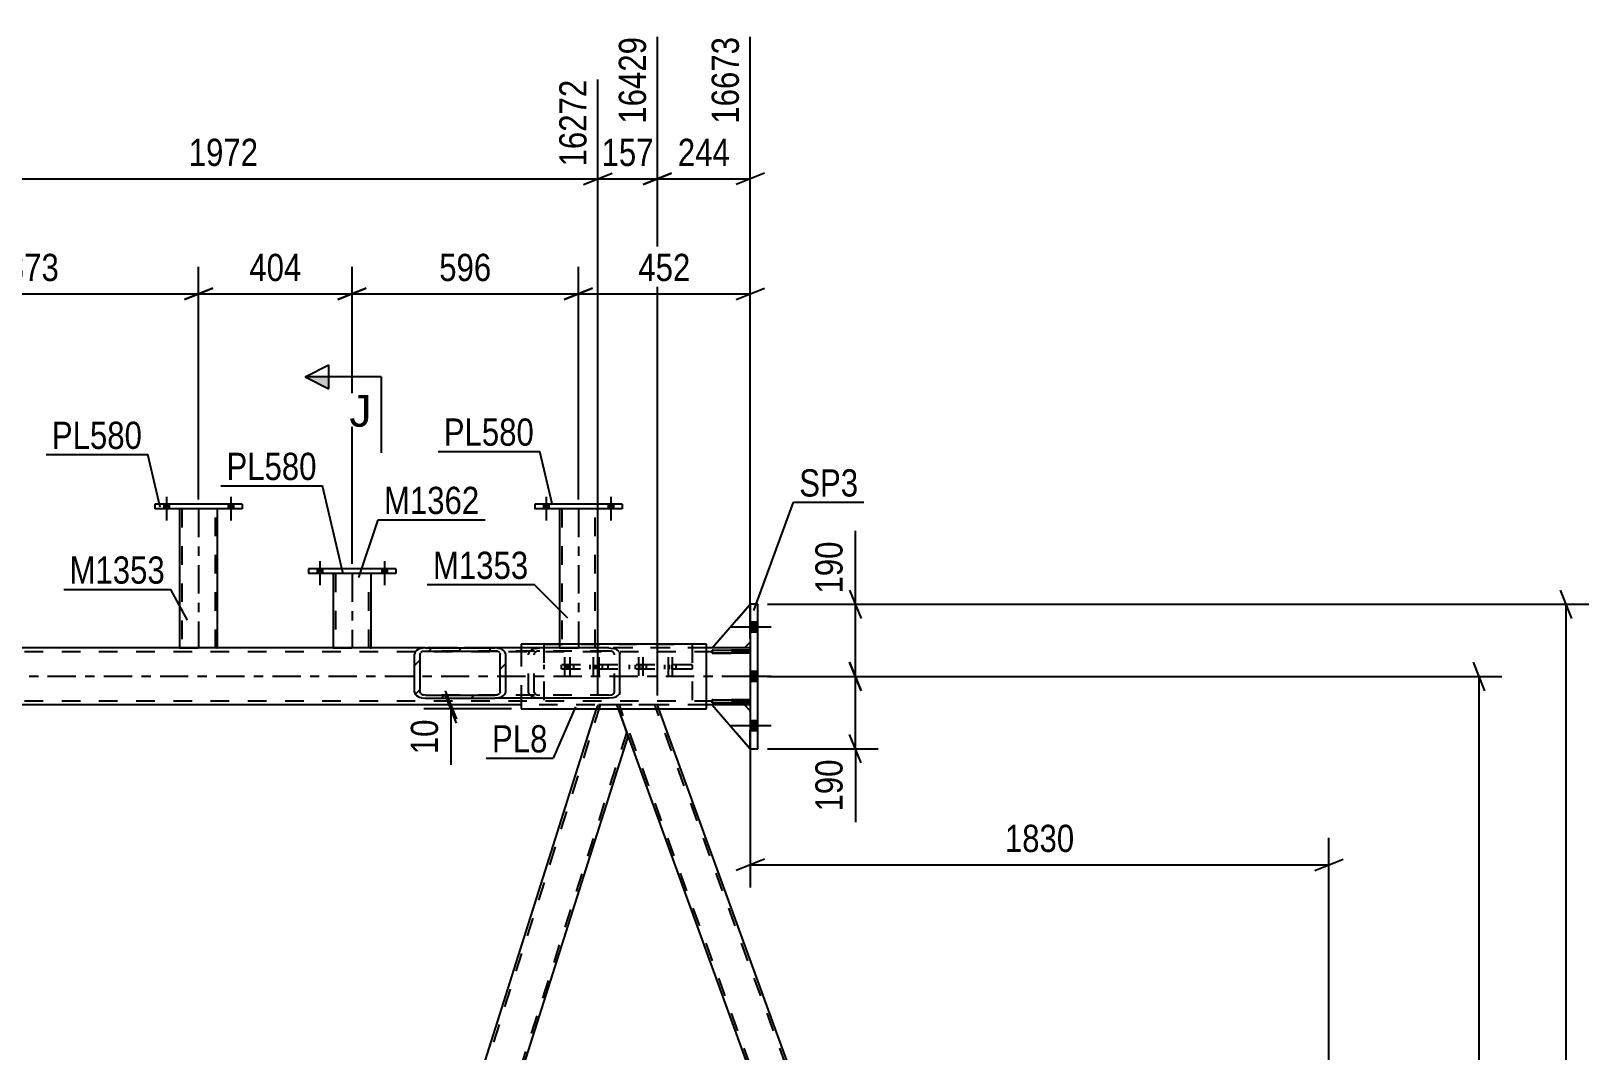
# Model space of a CAD drawing. Header units: millimetres. Extents: x -808 to 381, y -747 to 94.
# Drawn here: x -187.7 to -23.7, y -191.6 to -84.3 of the extents above; entities that cross this region are included whole.
import ezdxf

# ---------------------------------------------------------------- set-up
doc = ezdxf.new("R2010")
doc.units = ezdxf.units.MM
doc.linetypes.add('DXK_LINE_DOT2', pattern=[3.9198, 1.9599, -1.9599])
doc.linetypes.add('DXK_LINE_DOT3', pattern=[5.9187, 2.979, -0.9799, 0.9799, -0.9799])
doc.styles.add('Arial', font='arial.ttf', dxfattribs={"height": 0.2})
doc.styles.add('Arial Narrow', font='ARIALN.TTF', dxfattribs={"height": 0.2})

# ---------------------------------------------------------------- blocks, each defined once
blk = doc.blocks.new('Part-232923327-79864 - 79863')
at = {"color": 7, "linetype": 'DXK_LINE_DOT2'}
for p, q in [((-121.77, -155.19), (-126.03, -155.19)), ((-124.86, -158.39), (-126.03, -155.19)), ((-82.46, -274.19), (-125.77, -155.19)), ((-78.71, -274.19), (-122.03, -155.19)), ((-121.62, -155.59), (-121.77, -155.19)), ((-82.71, -274.19), (-82.86, -273.79)), ((-78.46, -274.19), (-78.6, -273.79)), ((-82.71, -274.19), (-78.46, -274.19))]:
    blk.add_line(p, q, dxfattribs=at)
at = {"color": 2, "linetype": 'Continuous'}
for p, q in [((-78.6, -273.79), (-121.62, -155.59)), ((-82.86, -273.79), (-124.86, -158.39))]:
    blk.add_line(p, q, dxfattribs=at)
blk = doc.blocks.new('Part-232923327-79866 - 79863')
at = {"color": 2, "linetype": 'Continuous'}
for p, q in [((-164.76, -270.98), (-128.17, -155.59)), ((-125.13, -157.65), (-125.88, -155.59)), ((-124.86, -158.39), (-161.45, -273.79)), ((-124.86, -158.39), (-125.13, -157.65)), ((-163.74, -273.79), (-164.76, -270.98))]:
    blk.add_line(p, q, dxfattribs=at)
at = {"color": 7, "linetype": 'DXK_LINE_DOT2'}
for p, q in [((-127.79, -155.19), (-164.62, -271.35)), ((-128.04, -155.19), (-128.17, -155.59)), ((-126.03, -155.19), (-128.04, -155.19)), ((-125.88, -155.59), (-126.03, -155.19)), ((-124.99, -158.02), (-161.83, -274.19)), ((-124.86, -158.39), (-125.08, -157.79)), ((-163.59, -274.19), (-163.74, -273.79)), ((-161.45, -273.79), (-161.58, -274.19)), ((-161.58, -274.19), (-163.59, -274.19))]:
    blk.add_line(p, q, dxfattribs=at)
blk = doc.blocks.new('Part-232923327-79938 - 79863')
at = {"color": 7, "linetype": 'DXK_LINE_DOT2'}
for p, q in [((-112.59, -149.19), (-657, -149.19)), ((-116.6, -149.19), (-146.19, -149.19)), ((-111.99, -149.19), (-111.99, -155.19)), ((-111.99, -149.59), (-743.62, -149.59)), ((-111.99, -154.79), (-743.62, -154.79)), ((-116.6, -155.19), (-136.13, -155.19)), ((-112.59, -155.19), (-115.99, -155.19))]:
    blk.add_line(p, q, dxfattribs=at)
at = {"color": 2, "linetype": 'Continuous'}
for p, q in [((-146.19, -149.19), (-189.65, -149.19)), ((-115.99, -149.19), (-116.6, -149.19)), ((-111.99, -149.19), (-112.59, -149.19)), ((-136.13, -155.19), (-199.72, -155.19)), ((-115.99, -155.19), (-116.6, -155.19)), ((-111.99, -155.19), (-112.59, -155.19))]:
    blk.add_line(p, q, dxfattribs=at)
at = {"color": 7, "linetype": 'DXK_LINE_DOT3'}
blk.add_line((-111.99, -152.19), (-743.62, -152.19), dxfattribs=at)
blk = doc.blocks.new('Part-232923327-79867 - 79863')
at = {"color": 7, "linetype": 'DXK_LINE_DOT2'}
for p, q in [((-206.9, -155.19), (-211.16, -155.19)), ((-209.99, -158.39), (-211.16, -155.19)), ((-167.59, -274.19), (-210.91, -155.19)), ((-163.85, -274.19), (-207.16, -155.19)), ((-206.76, -155.59), (-206.9, -155.19)), ((-163.59, -274.19), (-164.76, -270.98)), ((-167.85, -274.19), (-167.99, -273.79)), ((-167.85, -274.19), (-163.59, -274.19))]:
    blk.add_line(p, q, dxfattribs=at)
at = {"color": 2, "linetype": 'Continuous'}
for p, q in [((-164.76, -270.98), (-206.76, -155.59)), ((-167.99, -273.79), (-209.99, -158.39))]:
    blk.add_line(p, q, dxfattribs=at)
blk = doc.blocks.new('Part-232923327-79872 - 79863')
at = {"linetype": 'Continuous'}
h = blk.add_hatch(dxfattribs=at)
h.set_pattern_fill('', scale=0.7, style=0, pattern_type=0)
h.set_pattern_definition([(45, (-147.2686, -154.072), (-1.57154, 1.57154), [])])
h.paths.add_polyline_path([(-147.36, -153.83), (-147.27, -154.07), (-147.02, -154.28), (-146.64, -154.42), (-146.19, -154.47), (-138.91, -154.47), (-138.47, -154.42), (-138.09, -154.28), (-137.84, -154.07), (-137.75, -153.83), (-137.75, -149.83), (-137.84, -149.58), (-138.09, -149.37), (-138.47, -149.24), (-138.91, -149.19), (-146.19, -149.19), (-146.64, -149.24), (-147.02, -149.37), (-147.27, -149.58), (-147.36, -149.83)])
h.paths.add_polyline_path([(-146.73, -149.7), (-146.6, -149.6), (-146.42, -149.53), (-146.19, -149.51), (-138.91, -149.51), (-138.69, -149.53), (-138.5, -149.6), (-138.38, -149.7), (-138.33, -149.83), (-138.33, -153.83), (-138.38, -153.95), (-138.5, -154.05), (-138.69, -154.12), (-138.91, -154.15), (-146.19, -154.15), (-146.42, -154.12), (-146.6, -154.05), (-146.73, -153.95), (-146.77, -153.83), (-146.77, -149.83)])
at = {"color": 2, "linetype": 'Continuous'}
for p, q in [((-146.19, -149.19), (-146.64, -149.24)), ((-146.19, -149.19), (-138.91, -149.19)), ((-126.88, -149.19), (-138.91, -149.19)), ((-138.47, -149.24), (-138.91, -149.19)), ((-126.88, -149.19), (-126.44, -149.24)), ((-147.27, -149.58), (-147.36, -149.83)), ((-147.36, -153.83), (-147.36, -149.83)), ((-146.77, -149.83), (-146.73, -149.7)), ((-146.77, -153.83), (-146.77, -149.83)), ((-146.42, -149.53), (-146.19, -149.51)), ((-146.19, -149.51), (-138.91, -149.51)), ((-138.91, -149.51), (-138.69, -149.53)), ((-138.38, -149.7), (-138.33, -149.83)), ((-138.33, -153.83), (-138.33, -149.83)), ((-137.75, -149.83), (-137.84, -149.58)), ((-137.75, -153.83), (-137.75, -149.83)), ((-125.81, -149.58), (-125.72, -149.83)), ((-125.72, -153.83), (-125.72, -149.83)), ((-147.36, -153.83), (-147.27, -154.07)), ((-146.73, -153.95), (-146.77, -153.83)), ((-146.19, -154.15), (-146.42, -154.12)), ((-146.19, -154.15), (-138.91, -154.15)), ((-138.69, -154.12), (-138.91, -154.15)), ((-138.33, -153.83), (-138.38, -153.95)), ((-137.84, -154.07), (-137.75, -153.83)), ((-125.72, -153.83), (-125.81, -154.07)), ((-146.64, -154.42), (-146.19, -154.47)), ((-146.19, -154.47), (-138.91, -154.47)), ((-138.91, -154.47), (-138.47, -154.42)), ((-126.88, -154.47), (-138.91, -154.47)), ((-126.44, -154.42), (-126.88, -154.47))]:
    blk.add_line(p, q, dxfattribs=at)
at = {"color": 7, "linetype": 'DXK_LINE_DOT2'}
for p, q in [((-138.91, -149.19), (-146.19, -149.19)), ((-134.61, -149.24), (-134.16, -149.19)), ((-126.88, -149.51), (-146.19, -149.51)), ((-135.33, -149.83), (-135.24, -149.58)), ((-135.33, -153.83), (-135.33, -149.83)), ((-134.7, -149.7), (-134.74, -149.83)), ((-134.74, -153.83), (-134.74, -149.83)), ((-134.16, -149.51), (-134.39, -149.53)), ((-126.66, -149.53), (-126.88, -149.51)), ((-126.3, -149.83), (-126.35, -149.7)), ((-126.3, -153.83), (-126.3, -149.83)), ((-126.88, -154.15), (-146.19, -154.15)), ((-135.24, -154.07), (-135.33, -153.83)), ((-134.74, -153.83), (-134.7, -153.95)), ((-134.39, -154.12), (-134.16, -154.15)), ((-126.88, -154.15), (-126.66, -154.12)), ((-126.35, -153.95), (-126.3, -153.83)), ((-146.19, -154.47), (-138.91, -154.47)), ((-134.16, -154.47), (-134.61, -154.42))]:
    blk.add_line(p, q, dxfattribs=at)
at = {"color": 2, "linetype": 'Continuous'}
for centre, radius, start, end in [((-146.46, -150.31), 1.09, 99.5182, 138.0637), ((-138.65, -150.31), 1.09, 41.9363, 80.4818), ((-126.62, -150.31), 1.09, 41.9363, 80.4819), ((-146.33, -150.07), 0.545, 99.5182, 138.0637), ((-138.78, -150.07), 0.545, 41.9363, 80.4818), ((-146.46, -153.34), 1.09, 221.9363, 260.4818), ((-146.33, -153.59), 0.545, 221.9363, 260.4818), ((-138.78, -153.59), 0.545, 279.5182, 318.0637), ((-138.65, -153.34), 1.09, 279.5182, 318.0637), ((-126.62, -153.34), 1.09, 279.5182, 318.0637)]:
    blk.add_arc(centre, radius, start, end, dxfattribs=at)
at = {"color": 7, "linetype": 'DXK_LINE_DOT2'}
for centre, radius, start, end in [((-134.43, -150.31), 1.09, 99.5182, 138.0637), ((-134.3, -150.07), 0.545, 99.5182, 138.0637), ((-126.75, -150.07), 0.545, 41.9363, 80.4819), ((-134.43, -153.34), 1.09, 221.9363, 260.4819), ((-134.3, -153.59), 0.545, 221.9363, 260.4819), ((-126.75, -153.59), 0.545, 279.5182, 318.0637)]:
    blk.add_arc(centre, radius, start, end, dxfattribs=at)
blk = doc.blocks.new('Part-232923327-142893 - 79863')
at = {"color": 2, "linetype": 'Continuous'}
for p, q in [((-125.49, -134.07), (-134.69, -134.07)), ((-134.69, -134.07), (-134.69, -134.55)), ((-125.49, -134.07), (-125.49, -134.55)), ((-125.49, -134.55), (-134.69, -134.55))]:
    blk.add_line(p, q, dxfattribs=at)
blk = doc.blocks.new('Part-232923327-142892 - 79863')
at = {"color": 2, "linetype": 'Continuous'}
for p, q in [((-132.09, -134.55), (-132.09, -148.79)), ((-128.09, -134.55), (-128.09, -148.79))]:
    blk.add_line(p, q, dxfattribs=at)
at = {"color": 7, "linetype": 'DXK_LINE_DOT2'}
for p, q in [((-128.09, -134.55), (-132.09, -134.55)), ((-131.85, -134.55), (-131.85, -149.19)), ((-128.33, -149.19), (-128.33, -134.55)), ((-132.09, -148.79), (-132.09, -149.19)), ((-132.09, -149.19), (-128.09, -149.19)), ((-128.09, -148.79), (-128.09, -149.19))]:
    blk.add_line(p, q, dxfattribs=at)
at = {"color": 7, "linetype": 'DXK_LINE_DOT3'}
blk.add_line((-130.09, -134.55), (-130.09, -149.19), dxfattribs=at)
blk = doc.blocks.new('Part-232923327-79939 - 79863')
at = {"color": 2, "linetype": 'Continuous'}
for p, q in [((-111.19, -144.59), (-111.99, -144.59)), ((-111.99, -144.59), (-111.99, -159.79)), ((-111.19, -159.79), (-111.19, -144.59)), ((-111.99, -159.79), (-111.19, -159.79))]:
    blk.add_line(p, q, dxfattribs=at)
blk = doc.blocks.new('Part-232923327-79957 - 79863')
at = {"color": 2, "linetype": 'Continuous'}
for p, q in [((-136.13, -148.79), (-136.13, -149.19)), ((-116.6, -148.79), (-136.13, -148.79)), ((-116.6, -155.59), (-116.6, -148.79)), ((-136.13, -154.47), (-136.13, -155.59)), ((-136.13, -155.59), (-116.6, -155.59))]:
    blk.add_line(p, q, dxfattribs=at)
at = {"color": 7, "linetype": 'DXK_LINE_DOT2'}
blk.add_line((-136.13, -149.19), (-136.13, -154.47), dxfattribs=at)
blk = doc.blocks.new('Part-232923327-142888 - 79863')
at = {"color": 2, "linetype": 'Continuous'}
for p, q in [((-172.09, -134.55), (-172.09, -149.19)), ((-168.09, -149.19), (-168.09, -134.55))]:
    blk.add_line(p, q, dxfattribs=at)
at = {"color": 7, "linetype": 'DXK_LINE_DOT2'}
for p, q in [((-168.09, -134.55), (-172.09, -134.55)), ((-171.85, -134.55), (-171.85, -149.19)), ((-168.33, -149.19), (-168.33, -134.55)), ((-172.09, -149.19), (-172.09, -149.19)), ((-172.09, -149.19), (-168.09, -149.19)), ((-168.09, -149.19), (-168.09, -149.19)), ((-168.09, -149.19), (-168.09, -149.19))]:
    blk.add_line(p, q, dxfattribs=at)
at = {"color": 7, "linetype": 'DXK_LINE_DOT3'}
blk.add_line((-170.09, -134.55), (-170.09, -149.19), dxfattribs=at)
blk = doc.blocks.new('Part-232923327-79989 - 79863')
at = {"color": 7, "linetype": 'DXK_LINE_DOT2'}
for p, q in [((-133.72, -148.79), (-133.72, -155.59)), ((-133.72, -148.79), (-118.11, -148.79)), ((-118.11, -148.79), (-118.11, -155.59)), ((-133.72, -155.59), (-118.11, -155.59))]:
    blk.add_line(p, q, dxfattribs=at)
blk = doc.blocks.new('Part-232923327-142912 - 79863')
at = {"color": 2, "linetype": 'Continuous'}
for p, q in [((-149.33, -140.87), (-158.53, -140.87)), ((-158.53, -140.87), (-158.53, -141.35)), ((-149.33, -140.87), (-149.33, -141.35)), ((-149.33, -141.35), (-158.53, -141.35))]:
    blk.add_line(p, q, dxfattribs=at)
blk = doc.blocks.new('Part-232923327-80069 - 79863')
at = {"color": 7, "linetype": 'DXK_LINE_DOT2'}
for p, q in [((-111.99, -149.43), (-115.99, -149.43)), ((-115.99, -149.43), (-115.99, -149.75)), ((-115.99, -149.75), (-111.99, -149.75)), ((-112.59, -149.43), (-112.59, -149.75)), ((-111.99, -149.75), (-111.99, -149.43))]:
    blk.add_line(p, q, dxfattribs=at)
blk = doc.blocks.new('Part-232923327-80070 - 79863')
at = {"color": 7, "linetype": 'DXK_LINE_DOT2'}
for p, q in [((-111.99, -154.63), (-115.99, -154.63)), ((-115.99, -154.63), (-115.99, -154.95)), ((-115.99, -154.95), (-111.99, -154.95)), ((-112.59, -154.63), (-112.59, -154.95)), ((-111.99, -154.95), (-111.99, -154.63))]:
    blk.add_line(p, q, dxfattribs=at)
blk = doc.blocks.new('Part-232923327-80071 - 79863')
at = {"color": 2, "linetype": 'Continuous'}
for p, q in [((-115.99, -149.75), (-115.99, -149.43)), ((-115.99, -149.43), (-111.99, -149.43)), ((-111.99, -149.75), (-115.99, -149.75)), ((-111.99, -149.43), (-111.99, -149.75))]:
    blk.add_line(p, q, dxfattribs=at)
at = {"color": 7, "linetype": 'DXK_LINE_DOT2'}
blk.add_line((-112.59, -149.75), (-112.59, -149.43), dxfattribs=at)
blk = doc.blocks.new('Part-232923327-80072 - 79863')
at = {"color": 2, "linetype": 'Continuous'}
for p, q in [((-115.99, -154.95), (-115.99, -154.63)), ((-115.99, -154.63), (-111.99, -154.63)), ((-111.99, -154.95), (-115.99, -154.95)), ((-111.99, -154.63), (-111.99, -154.95))]:
    blk.add_line(p, q, dxfattribs=at)
at = {"color": 7, "linetype": 'DXK_LINE_DOT2'}
blk.add_line((-112.59, -154.95), (-112.59, -154.63), dxfattribs=at)
blk = doc.blocks.new('Part-232923327-80073 - 79863')
at = {"color": 7, "linetype": 'DXK_LINE_DOT2'}
for p, q in [((-115.99, -149.19), (-111.99, -144.59)), ((-111.99, -144.59), (-111.99, -148.59)), ((-112.59, -149.19), (-115.99, -149.19)), ((-111.99, -148.59), (-112.59, -149.19))]:
    blk.add_line(p, q, dxfattribs=at)
blk = doc.blocks.new('Part-232923327-80074 - 79863')
at = {"color": 2, "linetype": 'Continuous'}
for p, q in [((-115.99, -149.19), (-111.99, -144.59)), ((-112.59, -149.19), (-115.99, -149.19)), ((-111.99, -148.59), (-112.59, -149.19))]:
    blk.add_line(p, q, dxfattribs=at)
at = {"color": 7, "linetype": 'DXK_LINE_DOT2'}
blk.add_line((-111.99, -144.59), (-111.99, -148.59), dxfattribs=at)
blk = doc.blocks.new('Part-232923327-80075 - 79863')
at = {"color": 7, "linetype": 'DXK_LINE_DOT2'}
for p, q in [((-112.59, -155.19), (-115.99, -155.19)), ((-115.99, -155.19), (-111.99, -159.79)), ((-111.99, -155.79), (-112.59, -155.19)), ((-111.99, -159.79), (-111.99, -155.79))]:
    blk.add_line(p, q, dxfattribs=at)
blk = doc.blocks.new('Part-232923327-80076 - 79863')
at = {"color": 2, "linetype": 'Continuous'}
for p, q in [((-112.59, -155.19), (-115.99, -155.19)), ((-115.99, -155.19), (-111.99, -159.79)), ((-111.99, -155.79), (-112.59, -155.19))]:
    blk.add_line(p, q, dxfattribs=at)
at = {"color": 7, "linetype": 'DXK_LINE_DOT2'}
blk.add_line((-111.99, -159.79), (-111.99, -155.79), dxfattribs=at)
blk = doc.blocks.new('Part-232923327-80093 - 79863')
at = {"color": 7, "linetype": 'DXK_LINE_DOT2'}
for p, q in [((-118.11, -150.95), (-133.72, -150.95)), ((-133.72, -150.95), (-133.72, -151.43)), ((-118.11, -151.43), (-133.72, -151.43)), ((-126.99, -150.95), (-126.99, -151.43)), ((-124.7, -151.43), (-124.7, -150.95)), ((-118.11, -150.95), (-118.11, -151.43))]:
    blk.add_line(p, q, dxfattribs=at)
blk = doc.blocks.new('Bolt-232923327-80099 - 79863')
at = {"linetype": 'Continuous'}
for points in [[(-111.19, -147.51), (-111.19, -146.47), (-111.99, -146.47), (-111.99, -147.51)], [(-111.19, -147.51), (-111.19, -146.47), (-111.99, -146.47), (-111.99, -147.51)], [(-111.19, -147.51), (-111.19, -146.47), (-111.99, -146.47), (-111.99, -147.51)], [(-111.19, -152.71), (-111.19, -151.67), (-111.99, -151.67), (-111.99, -152.71)], [(-111.19, -152.71), (-111.19, -151.67), (-111.99, -151.67), (-111.99, -152.71)], [(-111.19, -157.91), (-111.19, -156.87), (-111.99, -156.87), (-111.99, -157.91)], [(-111.19, -157.91), (-111.19, -156.87), (-111.99, -156.87), (-111.99, -157.91)], [(-111.19, -157.91), (-111.19, -156.87), (-111.99, -156.87), (-111.99, -157.91)]]:
    blk.add_hatch(color=1, dxfattribs=at).paths.add_polyline_path(points)
at = {"color": 1, "linetype": 'Continuous'}
for p, q in [((-109.79, -146.99), (-113.99, -146.99)), ((-109.79, -146.99), (-113.99, -146.99)), ((-109.79, -146.99), (-113.99, -146.99)), ((-111.19, -146.47), (-111.99, -146.47)), ((-111.19, -146.47), (-111.99, -146.47)), ((-111.19, -146.47), (-111.99, -146.47)), ((-111.19, -147.51), (-111.99, -147.51)), ((-111.19, -147.51), (-111.99, -147.51)), ((-111.19, -147.51), (-111.99, -147.51)), ((-109.79, -152.19), (-113.99, -152.19)), ((-109.79, -152.19), (-113.99, -152.19)), ((-111.19, -151.67), (-111.99, -151.67)), ((-111.19, -151.67), (-111.99, -151.67)), ((-111.19, -152.71), (-111.99, -152.71)), ((-111.19, -152.71), (-111.99, -152.71)), ((-109.79, -157.39), (-113.99, -157.39)), ((-109.79, -157.39), (-113.99, -157.39)), ((-109.79, -157.39), (-113.99, -157.39)), ((-111.19, -156.87), (-111.99, -156.87)), ((-111.19, -156.87), (-111.99, -156.87)), ((-111.19, -156.87), (-111.99, -156.87)), ((-111.19, -157.91), (-111.99, -157.91)), ((-111.19, -157.91), (-111.99, -157.91)), ((-111.19, -157.91), (-111.99, -157.91))]:
    blk.add_line(p, q, dxfattribs=at)
blk = doc.blocks.new('Bolt-232923327-80106 - 79863')
at = {"color": 1, "linetype": 'DXK_LINE_DOT2'}
for p, q in [((-123.75, -150.15), (-123.75, -153.15)), ((-123.3, -150.15), (-123.3, -153.15)), ((-120.65, -150.15), (-120.65, -153.15)), ((-120.2, -150.15), (-120.2, -153.15)), ((-124.11, -150.95), (-124.11, -151.43)), ((-123.66, -150.95), (-123.66, -151.43)), ((-123.39, -150.95), (-123.39, -151.43)), ((-122.94, -150.95), (-122.94, -151.43)), ((-121.01, -150.95), (-121.01, -151.43)), ((-120.56, -150.95), (-120.56, -151.43)), ((-120.29, -150.95), (-120.29, -151.43)), ((-119.84, -150.95), (-119.84, -151.43))]:
    blk.add_line(p, q, dxfattribs=at)
blk = doc.blocks.new('Bolt-232923327-80107 - 79863')
at = {"color": 1, "linetype": 'DXK_LINE_DOT2'}
for p, q in [((-131.56, -150.15), (-131.56, -153.15)), ((-130.98, -150.15), (-130.98, -153.15)), ((-128.53, -150.15), (-128.53, -153.15)), ((-127.95, -150.15), (-127.95, -153.15)), ((-131.92, -150.95), (-131.92, -151.43)), ((-131.34, -150.95), (-131.34, -151.43)), ((-131.2, -150.95), (-131.2, -151.43)), ((-130.62, -150.95), (-130.62, -151.43)), ((-128.89, -150.95), (-128.89, -151.43)), ((-128.31, -150.95), (-128.31, -151.43)), ((-128.17, -150.95), (-128.17, -151.43)), ((-127.59, -150.95), (-127.59, -151.43))]:
    blk.add_line(p, q, dxfattribs=at)
blk = doc.blocks.new('Part-232923327-142889 - 79863')
at = {"color": 2, "linetype": 'Continuous'}
for p, q in [((-165.49, -134.07), (-174.69, -134.07)), ((-174.69, -134.07), (-174.69, -134.55)), ((-165.49, -134.07), (-165.49, -134.55)), ((-165.49, -134.55), (-174.69, -134.55))]:
    blk.add_line(p, q, dxfattribs=at)
blk = doc.blocks.new('Part-232923327-142911 - 79863')
at = {"color": 2, "linetype": 'Continuous'}
for p, q in [((-155.93, -141.35), (-155.93, -149.19)), ((-151.93, -149.19), (-151.93, -141.35))]:
    blk.add_line(p, q, dxfattribs=at)
at = {"color": 7, "linetype": 'DXK_LINE_DOT2'}
for p, q in [((-151.93, -141.35), (-155.93, -141.35)), ((-155.69, -141.35), (-155.69, -149.19)), ((-152.17, -149.19), (-152.17, -141.35)), ((-155.93, -149.19), (-155.93, -149.19)), ((-155.93, -149.19), (-151.93, -149.19)), ((-151.93, -149.19), (-151.93, -149.19)), ((-151.93, -149.19), (-151.93, -149.19))]:
    blk.add_line(p, q, dxfattribs=at)
at = {"color": 7, "linetype": 'DXK_LINE_DOT3'}
blk.add_line((-153.93, -141.35), (-153.93, -149.19), dxfattribs=at)
blk = doc.blocks.new('Bolt-232923327-142950 - 79863')
at = {"linetype": 'Continuous'}
for points in [[(-173.21, -134.07), (-173.77, -134.07), (-173.77, -134.55), (-173.21, -134.55)], [(-173.21, -134.07), (-173.77, -134.07), (-173.77, -134.55), (-173.21, -134.55)], [(-166.41, -134.07), (-166.97, -134.07), (-166.97, -134.55), (-166.41, -134.55)], [(-166.41, -134.07), (-166.97, -134.07), (-166.97, -134.55), (-166.41, -134.55)]]:
    blk.add_hatch(color=1, dxfattribs=at).paths.add_polyline_path(points)
at = {"color": 1, "linetype": 'Continuous'}
for p, q in [((-173.77, -134.07), (-173.77, -134.55)), ((-173.77, -134.07), (-173.77, -134.55)), ((-173.49, -133.27), (-173.49, -135.79)), ((-173.49, -133.27), (-173.49, -135.79)), ((-173.21, -134.07), (-173.21, -134.55)), ((-173.21, -134.07), (-173.21, -134.55)), ((-166.97, -134.07), (-166.97, -134.55)), ((-166.97, -134.07), (-166.97, -134.55)), ((-166.69, -133.27), (-166.69, -135.79)), ((-166.69, -133.27), (-166.69, -135.79)), ((-166.41, -134.07), (-166.41, -134.55)), ((-166.41, -134.07), (-166.41, -134.55))]:
    blk.add_line(p, q, dxfattribs=at)
blk = doc.blocks.new('Bolt-232923327-142952 - 79863')
at = {"linetype": 'Continuous'}
for points in [[(-133.21, -134.07), (-133.77, -134.07), (-133.77, -134.55), (-133.21, -134.55)], [(-133.21, -134.07), (-133.77, -134.07), (-133.77, -134.55), (-133.21, -134.55)], [(-126.41, -134.07), (-126.97, -134.07), (-126.97, -134.55), (-126.41, -134.55)], [(-126.41, -134.07), (-126.97, -134.07), (-126.97, -134.55), (-126.41, -134.55)]]:
    blk.add_hatch(color=1, dxfattribs=at).paths.add_polyline_path(points)
at = {"color": 1, "linetype": 'Continuous'}
for p, q in [((-133.77, -134.07), (-133.77, -134.55)), ((-133.77, -134.07), (-133.77, -134.55)), ((-133.49, -133.27), (-133.49, -135.79)), ((-133.49, -133.27), (-133.49, -135.79)), ((-133.21, -134.07), (-133.21, -134.55)), ((-133.21, -134.07), (-133.21, -134.55)), ((-126.97, -134.07), (-126.97, -134.55)), ((-126.97, -134.07), (-126.97, -134.55)), ((-126.69, -133.27), (-126.69, -135.79)), ((-126.69, -133.27), (-126.69, -135.79)), ((-126.41, -134.07), (-126.41, -134.55)), ((-126.41, -134.07), (-126.41, -134.55))]:
    blk.add_line(p, q, dxfattribs=at)
blk = doc.blocks.new('Bolt-232923327-142960 - 79863')
at = {"linetype": 'Continuous'}
for points in [[(-157.05, -140.87), (-157.61, -140.87), (-157.61, -141.35), (-157.05, -141.35)], [(-157.05, -140.87), (-157.61, -140.87), (-157.61, -141.35), (-157.05, -141.35)], [(-150.25, -140.87), (-150.81, -140.87), (-150.81, -141.35), (-150.25, -141.35)], [(-150.25, -140.87), (-150.81, -140.87), (-150.81, -141.35), (-150.25, -141.35)]]:
    blk.add_hatch(color=1, dxfattribs=at).paths.add_polyline_path(points)
at = {"color": 1, "linetype": 'Continuous'}
for p, q in [((-157.61, -140.87), (-157.61, -141.35)), ((-157.61, -140.87), (-157.61, -141.35)), ((-157.33, -140.07), (-157.33, -142.59)), ((-157.33, -140.07), (-157.33, -142.59)), ((-157.05, -140.87), (-157.05, -141.35)), ((-157.05, -140.87), (-157.05, -141.35)), ((-150.81, -140.87), (-150.81, -141.35)), ((-150.81, -140.87), (-150.81, -141.35)), ((-150.53, -140.07), (-150.53, -142.59)), ((-150.53, -140.07), (-150.53, -142.59)), ((-150.25, -140.87), (-150.25, -141.35)), ((-150.25, -140.87), (-150.25, -141.35))]:
    blk.add_line(p, q, dxfattribs=at)
blk = doc.blocks.new('StraightDimension-232923327-123355 - 79863')
at = {"color": 7, "linetype": 'Continuous'}
for p, q in [((-121.77, -154.19), (-121.77, -84.87)), ((-128.04, -154.19), (-128.04, -89.37)), ((-129.54, -100.41), (-126.54, -99.21)), ((-128.04, -99.81), (-121.77, -99.81)), ((-120.27, -99.21), (-123.27, -100.41))]:
    blk.add_line(p, q, dxfattribs=at)
at = {"color": 0}
blk.add_wipeout([(-121.56, -99.06), (-121.56, -94.86), (-128.25, -94.86), (-128.25, -99.06)], dxfattribs=at)
at = {"color": 3, "style": 'Arial Narrow'}
blk.add_text('157', height=2.863, dxfattribs=at).set_placement((-127.65, -98.46))
at = {"color": 0, "linetype": 'Continuous'}
blk.add_wipeout([(-122.37, -84.27), (-126.57, -84.27), (-126.57, -94.61), (-122.37, -94.61)], dxfattribs=at)
at = {"color": 3, "linetype": 'Continuous', "style": 'Arial Narrow'}
blk.add_text('16429', height=2.863, rotation=90.0002, dxfattribs=at).set_placement((-122.97, -94.01))
blk = doc.blocks.new('StraightDimension-232923327-96474 - 79863')
at = {"color": 7, "linetype": 'Continuous'}
for p, q in [((-25.46, -146.09), (-26.66, -143.09)), ((-110.19, -144.59), (-23.66, -144.59)), ((-26.06, -284.79), (-26.06, -144.59)), ((-26.66, -283.29), (-25.46, -286.29)), ((-49.24, -284.79), (-23.66, -284.79))]:
    blk.add_line(p, q, dxfattribs=at)
at = {"color": 0}
blk.add_wipeout([(-26.81, -210.43), (-31.01, -210.43), (-31.01, -218.94), (-26.81, -218.94)], dxfattribs=at)
at = {"color": 3, "style": 'Arial Narrow'}
blk.add_text('3505', height=2.863, rotation=90.0002, dxfattribs=at).set_placement((-27.41, -218.34))
blk = doc.blocks.new('StraightDimension-232923327-124321 - 79863')
at = {"color": 7, "linetype": 'Continuous'}
for p, q in [((-101.52, -150.69), (-100.32, -153.69)), ((-110.19, -152.19), (-98.52, -152.19)), ((-100.92, -159.79), (-100.92, -152.19)), ((-100.32, -161.29), (-101.52, -158.29)), ((-110.19, -159.79), (-98.52, -159.79))]:
    blk.add_line(p, q, dxfattribs=at)
at = {"color": 0}
blk.add_wipeout([(-101.68, -160.31), (-105.88, -160.31), (-105.88, -167), (-101.68, -167)], dxfattribs=at)
at = {"color": 7, "linetype": 'Continuous'}
blk.add_line((-100.92, -159.79), (-100.92, -167.52), dxfattribs=at)
blk.add_line((-100.92, -159.79), (-100.92, -167.52), dxfattribs=at)
at = {"color": 3, "style": 'Arial Narrow'}
blk.add_text('190', height=2.863, rotation=90.0002, dxfattribs=at).set_placement((-102.27, -166.4))
blk = doc.blocks.new('StraightDimension-232923327-156592 - 79863')
at = {"color": 7, "linetype": 'Continuous'}
for p, q in [((-170.09, -133.55), (-170.09, -109.07)), ((-153.93, -140.35), (-153.93, -109.07)), ((-168.59, -111.32), (-171.59, -112.52)), ((-155.43, -112.52), (-152.43, -111.32)), ((-170.09, -111.92), (-153.93, -111.92))]:
    blk.add_line(p, q, dxfattribs=at)
at = {"color": 0}
blk.add_wipeout([(-158.66, -111.17), (-158.66, -106.97), (-165.35, -106.97), (-165.35, -111.17)], dxfattribs=at)
at = {"color": 3, "style": 'Arial Narrow'}
blk.add_text('404', height=2.863, dxfattribs=at).set_placement((-164.75, -110.57))
blk = doc.blocks.new('StraightDimension-232923327-96468 - 79863')
at = {"color": 7, "linetype": 'Continuous'}
for p, q in [((-34.63, -153.69), (-35.83, -150.69)), ((-110.19, -152.19), (-32.83, -152.19)), ((-35.23, -277.19), (-35.23, -152.19)), ((-49.24, -277.19), (-32.83, -277.19)), ((-35.83, -275.69), (-34.63, -278.69))]:
    blk.add_line(p, q, dxfattribs=at)
at = {"color": 0}
blk.add_wipeout([(-35.98, -210.43), (-40.18, -210.43), (-40.18, -218.94), (-35.98, -218.94)], dxfattribs=at)
at = {"color": 3, "style": 'Arial Narrow'}
blk.add_text('3125', height=2.863, rotation=90.0002, dxfattribs=at).set_placement((-36.58, -218.34))
blk = doc.blocks.new('StraightDimension-232923327-156591 - 79863')
at = {"color": 7, "linetype": 'Continuous'}
for p, q in [((-153.93, -140.35), (-153.93, -109.07)), ((-130.09, -133.55), (-130.09, -109.07)), ((-152.43, -111.32), (-155.43, -112.52)), ((-131.59, -112.52), (-128.59, -111.32)), ((-153.93, -111.92), (-130.09, -111.92))]:
    blk.add_line(p, q, dxfattribs=at)
at = {"color": 0}
blk.add_wipeout([(-138.66, -111.17), (-138.66, -106.97), (-145.35, -106.97), (-145.35, -111.17)], dxfattribs=at)
at = {"color": 3, "style": 'Arial Narrow'}
blk.add_text('596', height=2.863, dxfattribs=at).set_placement((-144.75, -110.57))
blk = doc.blocks.new('StraightDimension-232923327-123354 - 79863')
at = {"color": 7, "linetype": 'Continuous'}
for p, q in [((-121.77, -154.19), (-121.77, -84.87)), ((-111.99, -148.19), (-111.99, -84.87)), ((-123.27, -100.41), (-120.27, -99.21)), ((-121.77, -99.81), (-111.99, -99.81)), ((-110.49, -99.21), (-113.49, -100.41))]:
    blk.add_line(p, q, dxfattribs=at)
at = {"color": 0}
blk.add_wipeout([(-113.54, -99.06), (-113.54, -94.86), (-120.22, -94.86), (-120.22, -99.06)], dxfattribs=at)
at = {"color": 3, "style": 'Arial Narrow'}
blk.add_text('244', height=2.863, dxfattribs=at).set_placement((-119.62, -98.46))
at = {"color": 0, "linetype": 'Continuous'}
blk.add_wipeout([(-112.59, -84.27), (-116.79, -84.27), (-116.79, -94.61), (-112.59, -94.61)], dxfattribs=at)
at = {"color": 3, "linetype": 'Continuous', "style": 'Arial Narrow'}
blk.add_text('16673', height=2.863, rotation=90.0002, dxfattribs=at).set_placement((-113.19, -94.01))
blk = doc.blocks.new('StraightDimension-232923327-123356 - 79863')
at = {"color": 7, "linetype": 'Continuous'}
for p, q in [((-206.9, -154.19), (-206.9, -84.87)), ((-128.04, -154.19), (-128.04, -89.37)), ((-205.4, -99.21), (-208.4, -100.41)), ((-206.9, -99.81), (-128.04, -99.81)), ((-129.54, -100.41), (-126.54, -99.21))]:
    blk.add_line(p, q, dxfattribs=at)
at = {"color": 0, "linetype": 'Continuous'}
blk.add_wipeout([(-128.64, -88.77), (-132.84, -88.77), (-132.84, -99.11), (-128.64, -99.11)], dxfattribs=at)
at = {"color": 0}
blk.add_wipeout([(-163.22, -99.06), (-163.22, -94.86), (-171.73, -94.86), (-171.73, -99.06)], dxfattribs=at)
at = {"color": 3, "linetype": 'Continuous', "style": 'Arial Narrow'}
blk.add_text('16272', height=2.863, rotation=90.0002, dxfattribs=at).set_placement((-129.24, -98.51))
at = {"color": 3, "style": 'Arial Narrow'}
blk.add_text('1972', height=2.863, dxfattribs=at).set_placement((-171.13, -98.46))
blk = doc.blocks.new('StraightDimension-232923327-124320 - 79863')
at = {"color": 7, "linetype": 'Continuous'}
for p, q in [((-101.52, -143.09), (-100.32, -146.09)), ((-110.19, -144.59), (-98.52, -144.59)), ((-100.92, -152.19), (-100.92, -144.59)), ((-100.32, -153.69), (-101.52, -150.69)), ((-110.19, -152.19), (-98.52, -152.19))]:
    blk.add_line(p, q, dxfattribs=at)
at = {"color": 0}
blk.add_wipeout([(-101.68, -137.38), (-105.88, -137.38), (-105.88, -144.06), (-101.68, -144.06)], dxfattribs=at)
at = {"color": 7, "linetype": 'Continuous'}
blk.add_line((-100.92, -144.59), (-100.92, -136.85), dxfattribs=at)
blk.add_line((-100.92, -144.59), (-100.92, -136.85), dxfattribs=at)
at = {"color": 3, "style": 'Arial Narrow'}
blk.add_text('190', height=2.863, rotation=90.0002, dxfattribs=at).set_placement((-102.27, -143.46))
blk = doc.blocks.new('StraightDimension-232923327-124351 - 79863')
at = {"color": 7, "linetype": 'Continuous'}
for p, q in [((-111.99, -156.19), (-111.99, -174.41)), ((-51.04, -273.19), (-51.04, -169.16)), ((-110.49, -171.41), (-113.49, -172.61)), ((-111.99, -172.01), (-51.04, -172.01)), ((-52.54, -172.61), (-49.54, -171.41))]:
    blk.add_line(p, q, dxfattribs=at)
at = {"color": 0}
blk.add_wipeout([(-77.26, -171.26), (-77.26, -167.06), (-85.77, -167.06), (-85.77, -171.26)], dxfattribs=at)
at = {"color": 3, "style": 'Arial Narrow'}
blk.add_text('1830', height=2.863, dxfattribs=at).set_placement((-85.17, -170.66))
blk = doc.blocks.new('StraightDimension-232923327-156590 - 79863')
at = {"color": 7, "linetype": 'Continuous'}
for p, q in [((-130.09, -133.55), (-130.09, -109.07)), ((-111.99, -148.19), (-111.99, -109.07)), ((-128.59, -111.32), (-131.59, -112.52)), ((-113.49, -112.52), (-110.49, -111.32)), ((-130.09, -111.92), (-111.99, -111.92))]:
    blk.add_line(p, q, dxfattribs=at)
at = {"color": 0}
blk.add_wipeout([(-117.7, -111.17), (-117.7, -106.97), (-124.38, -106.97), (-124.38, -111.17)], dxfattribs=at)
at = {"color": 3, "style": 'Arial Narrow'}
blk.add_text('452', height=2.863, dxfattribs=at).set_placement((-123.78, -110.57))
blk = doc.blocks.new('StraightDimension-232923327-156593 - 79863')
at = {"color": 7, "linetype": 'Continuous'}
for p, q in [((-205.01, -139.45), (-205.01, -109.07)), ((-170.09, -133.55), (-170.09, -109.07)), ((-203.51, -111.32), (-206.51, -112.52)), ((-171.59, -112.52), (-168.59, -111.32)), ((-205.01, -111.92), (-170.09, -111.92))]:
    blk.add_line(p, q, dxfattribs=at)
at = {"color": 0}
blk.add_wipeout([(-184.2, -111.17), (-184.2, -106.97), (-190.89, -106.97), (-190.89, -111.17)], dxfattribs=at)
at = {"color": 3, "style": 'Arial Narrow'}
blk.add_text('873', height=2.863, dxfattribs=at).set_placement((-190.29, -110.57))
blk = doc.blocks.new('StraightDimension-232923327-158125 - 79863')
at = {"color": 7, "linetype": 'Continuous'}
for p, q in [((-144.13, -153.69), (-142.93, -156.69)), ((-142.93, -157.09), (-144.13, -154.09)), ((-137.13, -155.19), (-146.38, -155.19)), ((-137.13, -155.59), (-146.38, -155.59)), ((-143.53, -155.59), (-143.53, -155.19))]:
    blk.add_line(p, q, dxfattribs=at)
at = {"color": 0}
blk.add_wipeout([(-144.28, -156.11), (-148.48, -156.11), (-148.48, -160.97), (-144.28, -160.97)], dxfattribs=at)
at = {"color": 7, "linetype": 'Continuous'}
blk.add_line((-143.53, -155.59), (-143.53, -161.49), dxfattribs=at)
blk.add_line((-143.53, -155.59), (-143.53, -161.49), dxfattribs=at)
at = {"color": 3, "style": 'Arial Narrow'}
blk.add_text('10', height=2.863, rotation=90.0002, dxfattribs=at).set_placement((-144.88, -160.37))
blk = doc.blocks.new('Mark-232923327-158141 - 79863')
at = {"color": 0}
blk.add_wipeout([(-133.34, -160.18), (-133.34, -157.18), (-139.19, -157.18), (-139.19, -160.18)], dxfattribs=at)
blk.add_wipeout([(-133.34, -160.18), (-133.34, -157.18), (-139.19, -157.18), (-139.19, -160.18)], dxfattribs=at)
at = {"color": 30, "linetype": 'Continuous'}
for p in [(-130.4, -155.37), (-139.79, -160.78)]:
    blk.add_line(p, (-132.74, -160.78), dxfattribs=at)
at = {"color": 3, "style": 'Arial Narrow'}
blk.add_text('PL8', height=2.863, dxfattribs=at).set_placement((-139.19, -160.18))
blk = doc.blocks.new('Mark-232923327-157475 - 79863')
at = {"color": 0}
blk.add_wipeout([(-134.77, -127.9), (-134.77, -124.9), (-144.27, -124.9), (-144.27, -127.9)], dxfattribs=at)
blk.add_wipeout([(-134.77, -127.9), (-134.77, -124.9), (-144.27, -124.9), (-144.27, -127.9)], dxfattribs=at)
at = {"color": 30, "linetype": 'Continuous'}
for p in [(-144.87, -128.5), (-132.83, -134.17)]:
    blk.add_line(p, (-134.17, -128.5), dxfattribs=at)
at = {"color": 3, "style": 'Arial Narrow'}
blk.add_text('PL580', height=2.863, dxfattribs=at).set_placement((-144.27, -127.9))
blk = doc.blocks.new('Mark-232923327-157511 - 79863')
at = {"color": 0}
blk.add_wipeout([(-157.66, -131.51), (-157.66, -128.51), (-167.16, -128.51), (-167.16, -131.51)], dxfattribs=at)
blk.add_wipeout([(-157.66, -131.51), (-157.66, -128.51), (-167.16, -128.51), (-167.16, -131.51)], dxfattribs=at)
at = {"color": 30, "linetype": 'Continuous'}
for p in [(-167.76, -132.11), (-154.89, -141.25)]:
    blk.add_line(p, (-157.06, -132.11), dxfattribs=at)
at = {"color": 3, "style": 'Arial Narrow'}
blk.add_text('PL580', height=2.863, dxfattribs=at).set_placement((-167.16, -131.51))
blk = doc.blocks.new('Mark-232923327-96537 - 79863')
at = {"color": 0}
blk.add_wipeout([(-100.62, -133.25), (-100.62, -130.25), (-106.83, -130.25), (-106.83, -133.25)], dxfattribs=at)
blk.add_wipeout([(-100.62, -133.25), (-100.62, -130.25), (-106.83, -130.25), (-106.83, -133.25)], dxfattribs=at)
at = {"color": 30, "linetype": 'Continuous'}
for p, q in [((-111.63, -145.26), (-107.43, -133.85)), ((-107.43, -133.85), (-100.02, -133.85))]:
    blk.add_line(p, q, dxfattribs=at)
at = {"color": 3, "style": 'Arial Narrow'}
blk.add_text('SP3', height=2.863, dxfattribs=at).set_placement((-106.83, -133.25))
blk = doc.blocks.new('Mark-232923327-157466 - 79863')
at = {"color": 0}
blk.add_wipeout([(-173.63, -142.42), (-173.63, -139.42), (-183.69, -139.42), (-183.69, -142.42)], dxfattribs=at)
blk.add_wipeout([(-173.63, -142.42), (-173.63, -139.42), (-183.69, -139.42), (-183.69, -142.42)], dxfattribs=at)
at = {"color": 30, "linetype": 'Continuous'}
for p in [(-184.29, -143.02), (-171.27, -146.25)]:
    blk.add_line(p, (-173.03, -143.02), dxfattribs=at)
at = {"color": 3, "style": 'Arial Narrow'}
blk.add_text('M1353', height=2.863, dxfattribs=at).set_placement((-183.69, -142.42))
blk = doc.blocks.new('SectionMark-232923327-108396 - 79863')
at = {"linetype": 'Continuous'}
for points in [[(-156.37, -120.65), (-156.37, -121.9), (-158.87, -120.65)], [(-156.37, -291.12), (-156.37, -292.37), (-158.87, -292.37)]]:
    blk.add_hatch(color=6, dxfattribs=at).paths.add_polyline_path(points)
at = {"color": 6, "linetype": 'Continuous'}
for p, q in [((-158.87, -120.65), (-156.37, -119.4)), ((-156.37, -121.9), (-156.37, -119.4)), ((-150.87, -120.65), (-158.87, -120.65)), ((-158.87, -120.65), (-156.37, -121.9)), ((-150.87, -120.65), (-150.87, -128.65)), ((-150.87, -292.37), (-150.87, -284.37)), ((-158.87, -292.37), (-156.37, -291.12)), ((-156.37, -291.12), (-156.37, -293.62)), ((-150.87, -292.37), (-158.87, -292.37)), ((-156.37, -293.62), (-158.87, -292.37))]:
    blk.add_line(p, q, dxfattribs=at)
at = {"color": 0, "linetype": 'Continuous'}
for points in [[(-151.87, -125.9), (-151.87, -122.4), (-154.21, -122.4), (-154.21, -125.9)], [(-151.87, -290.62), (-151.87, -287.12), (-154.21, -287.12), (-154.21, -290.62)]]:
    blk.add_wipeout(points, dxfattribs=at)
at = {"color": 3, "linetype": 'Continuous', "style": 'Arial'}
for p in [(-154.21, -125.9), (-154.21, -290.62)]:
    blk.add_text('J', height=3.34, dxfattribs=at).set_placement(p)
blk = doc.blocks.new('Mark-232923327-157469 - 79863')
at = {"color": 0}
blk.add_wipeout([(-176.04, -128.24), (-176.04, -125.24), (-185.55, -125.24), (-185.55, -128.24)], dxfattribs=at)
blk.add_wipeout([(-176.04, -128.24), (-176.04, -125.24), (-185.55, -125.24), (-185.55, -128.24)], dxfattribs=at)
at = {"color": 30, "linetype": 'Continuous'}
for p in [(-186.15, -128.84), (-174.13, -134.37)]:
    blk.add_line(p, (-175.44, -128.84), dxfattribs=at)
at = {"color": 3, "style": 'Arial Narrow'}
blk.add_text('PL580', height=2.863, dxfattribs=at).set_placement((-185.55, -128.24))
blk = doc.blocks.new('Mark-232923327-157472 - 79863')
at = {"color": 0}
blk.add_wipeout([(-135.36, -141.92), (-135.36, -138.92), (-145.41, -138.92), (-145.41, -141.92)], dxfattribs=at)
blk.add_wipeout([(-135.36, -141.92), (-135.36, -138.92), (-145.41, -138.92), (-145.41, -141.92)], dxfattribs=at)
at = {"color": 30, "linetype": 'Continuous'}
for p in [(-146.01, -142.52), (-131.22, -146.06)]:
    blk.add_line(p, (-134.76, -142.52), dxfattribs=at)
at = {"color": 3, "style": 'Arial Narrow'}
blk.add_text('M1353', height=2.863, dxfattribs=at).set_placement((-145.41, -141.92))
blk = doc.blocks.new('Mark-232923327-157508 - 79863')
at = {"color": 0}
blk.add_wipeout([(-140.52, -135.09), (-140.52, -132.09), (-150.57, -132.09), (-150.57, -135.09)], dxfattribs=at)
blk.add_wipeout([(-140.52, -135.09), (-140.52, -132.09), (-150.57, -132.09), (-150.57, -135.09)], dxfattribs=at)
at = {"color": 30, "linetype": 'Continuous'}
for p, q in [((-153.2, -141.77), (-151.17, -135.69)), ((-151.17, -135.69), (-139.92, -135.69))]:
    blk.add_line(p, q, dxfattribs=at)
at = {"color": 3, "style": 'Arial Narrow'}
blk.add_text('M1362', height=2.863, dxfattribs=at).set_placement((-150.57, -135.09))

msp = doc.modelspace()

# ---------------------------------------------------------------- block references
for name in ['Part-232923327-142889 - 79863', 'Bolt-232923327-142950 - 79863', 'Part-232923327-142893 - 79863', 'Bolt-232923327-142952 - 79863', 'Part-232923327-142888 - 79863', 'Part-232923327-142892 - 79863', 'Part-232923327-142912 - 79863', 'Bolt-232923327-142960 - 79863', 'Part-232923327-142911 - 79863', 'Part-232923327-80073 - 79863', 'Part-232923327-80074 - 79863', 'Part-232923327-79939 - 79863', 'Bolt-232923327-80099 - 79863', 'Part-232923327-79938 - 79863', 'Part-232923327-79872 - 79863', 'Part-232923327-79957 - 79863', 'Part-232923327-79989 - 79863', 'Bolt-232923327-80107 - 79863', 'Bolt-232923327-80106 - 79863', 'Part-232923327-80069 - 79863', 'Part-232923327-80071 - 79863', 'Part-232923327-80093 - 79863', 'Part-232923327-79867 - 79863', 'Part-232923327-79866 - 79863', 'Part-232923327-79864 - 79863', 'Part-232923327-80070 - 79863', 'Part-232923327-80072 - 79863', 'Part-232923327-80075 - 79863', 'Part-232923327-80076 - 79863']:
    msp.add_blockref(name, (0, 0))

# ---------------------------------------------------------------- next in the draw order: block references
for name in ['StraightDimension-232923327-123355 - 79863', 'StraightDimension-232923327-156592 - 79863', 'StraightDimension-232923327-96474 - 79863']:
    msp.add_blockref(name, (0, 0))

# ---------------------------------------------------------------- next in the draw order: block references
for name in ['StraightDimension-232923327-156591 - 79863', 'StraightDimension-232923327-124321 - 79863']:
    msp.add_blockref(name, (0, 0))

# ---------------------------------------------------------------- next in the draw order: block references
for name in ['StraightDimension-232923327-123356 - 79863', 'StraightDimension-232923327-96468 - 79863']:
    msp.add_blockref(name, (0, 0))

# ---------------------------------------------------------------- next in the draw order: block references
for name in ['StraightDimension-232923327-123354 - 79863', 'StraightDimension-232923327-156593 - 79863', 'Mark-232923327-157475 - 79863', 'Mark-232923327-157511 - 79863', 'StraightDimension-232923327-158125 - 79863', 'StraightDimension-232923327-124351 - 79863']:
    msp.add_blockref(name, (0, 0))

# ---------------------------------------------------------------- next in the draw order: block references
for name in ['SectionMark-232923327-108396 - 79863', 'Mark-232923327-157469 - 79863', 'StraightDimension-232923327-124320 - 79863', 'Mark-232923327-157466 - 79863', 'Mark-232923327-158141 - 79863']:
    msp.add_blockref(name, (0, 0))

# ---------------------------------------------------------------- next in the draw order: block references
msp.add_blockref('StraightDimension-232923327-156590 - 79863', (0, 0))

# ---------------------------------------------------------------- next in the draw order: block references
for name in ['Mark-232923327-96537 - 79863', 'Mark-232923327-157472 - 79863']:
    msp.add_blockref(name, (0, 0))

# ---------------------------------------------------------------- next in the draw order: block references
msp.add_blockref('Mark-232923327-157508 - 79863', (0, 0))

doc.saveas('drawing.dxf')
